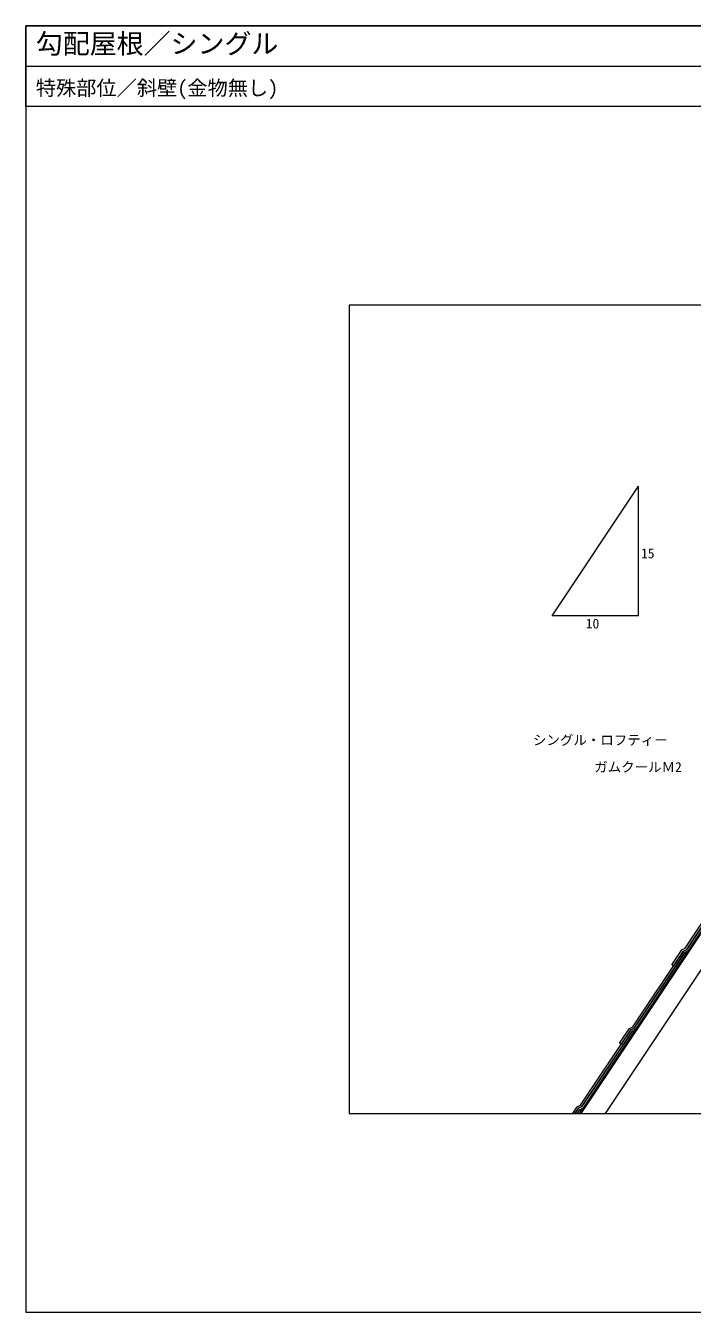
# Model space of a CAD drawing. Units: millimetres, scale not verified. Extents: x -1380 to 1380, y -955 to 955.
# Drawn here: x -1380 to -390, y -955 to 955 of the extents above; entities that cross this region are included whole.
import ezdxf
from ezdxf.enums import TextEntityAlignment as Align

# ---------------------------------------------------------------- set-up
doc = ezdxf.new("R2010")
doc.units = ezdxf.units.MM
doc.header["$LTSCALE"] = 3
for name, color, linetype, lineweight in [('0-0_0', 7, 'Continuous', 18), ('0-1_KUTAI', 3, 'Continuous', 18), ('0-2_MOJI', 7, 'Continuous', 18), ('0-3_single', 6, 'Continuous', 18), ('0-4_BOUSUI', 1, 'Continuous', 18), ('0-B_WAKU', 7, 'Continuous', 18)]:
    doc.layers.add(name, color=color, linetype=linetype, lineweight=lineweight)
doc.styles.add('ＭＳ ゴシック', font='')
doc.styles.get('ＭＳ ゴシック').set_extended_font_data('MS Gothic')

msp = doc.modelspace()

# ---------------------------------------------------------------- linework, layer by layer
at = {"layer": '0-0_0'}
msp.add_line((-1379.957, 895.031), (1380.043, 895.031), dxfattribs=at)
at = {"layer": '0-1_KUTAI'}
for points in [[(400.043, 270.181), (85.085, 301.677), (-556.012, -659.969)], [(400.043, 240.031), (100.043, 270.031), (-519.957, -659.969)]]:
    msp.add_lwpolyline(points, dxfattribs=at)
at = {"layer": '0-2_MOJI'}
for p, q in [((-598.49, 78.842), (-470.111, 271.41)), ((-470.111, 78.842), (-470.111, 271.41)), ((-470.111, 78.842), (-598.49, 78.842))]:
    msp.add_line(p, q, dxfattribs=at)
at = {"layer": '0-3_single'}
for points in [[(-244.493, -189.985), (-319.461, -302.437), (-324.48, -304.919), (-399.032, -416.747), (-404.052, -419.229), (-418.336, -440.655), (-420.665, -439.101), (-405.966, -417.052), (-400.946, -414.57), (-326.394, -302.742), (-321.374, -300.26), (-246.822, -188.432)], [(-322.151, -306.473), (-397.119, -418.924), (-402.139, -421.406), (-476.69, -533.234), (-481.71, -535.716), (-495.994, -557.142), (-498.324, -555.588), (-483.624, -533.539), (-478.604, -531.057), (-404.052, -419.229), (-399.032, -416.747), (-324.48, -304.919)]]:
    msp.add_lwpolyline(points, close=True, dxfattribs=at)
for points in [[(-567.911, -659.969), (-561.282, -650.026), (-556.262, -647.544), (-481.71, -535.716), (-476.69, -533.234), (-402.139, -421.406), (-399.809, -422.96), (-474.777, -535.411), (-479.797, -537.893), (-554.348, -649.721), (-559.368, -652.203), (-564.545, -659.969)], [(-564.545, -659.969), (-559.368, -652.203), (-554.348, -649.721), (-479.797, -537.893), (-477.467, -539.447), (-552.435, -651.898), (-557.455, -654.38), (-561.18, -659.969)], [(-561.18, -659.969), (-557.455, -654.38), (-555.125, -655.934), (-557.815, -659.969)]]:
    msp.add_lwpolyline(points, dxfattribs=at)
at = {"layer": '0-4_BOUSUI'}
msp.add_lwpolyline([(425.271, 271.577), (300.825, 284.022), (295.991, 284.077), (293.331, 283.364), (240.813, 288.616), (238.082, 287.884), (84.337, 303.259), (-557.815, -659.969)], dxfattribs=at)
at = {"layer": '0-B_WAKU'}
for points in [[(-1379.957, -954.969), (1380.043, -954.969), (1380.043, 955.031), (-1379.957, 955.031)], [(1380.043, 835.031), (-1379.957, 835.031), (-1379.957, 955.031), (1380.043, 955.031)], [(-899.957, -659.969), (900.043, -659.969), (900.043, 540.031), (-899.957, 540.031)]]:
    msp.add_lwpolyline(points, close=True, dxfattribs=at)

# ---------------------------------------------------------------- texts
at = {"layer": '0-2_MOJI', "style": 'ＭＳ ゴシック'}
for s, p in [('15', (-466.473, 160.014)), ('10', (-548.45, 55.773)), ('シングル・ロフティー', (-626.961, -117.214)), ('ガムクールＭ2', (-535.996, -157.214))]:
    msp.add_text(s, height=14.66, dxfattribs=at).set_placement(p, align=Align.BOTTOM_LEFT)
at = {"layer": '0-B_WAKU', "style": 'ＭＳ ゴシック'}
for s, height, p in [('勾配屋根／シングル', 29.33, (-1364.957, 905.031)), ('特殊部位／斜壁(金物無し)', 21.99, (-1364.957, 845.031))]:
    msp.add_text(s, height=height, dxfattribs=at).set_placement(p, align=Align.BOTTOM_LEFT)

doc.saveas('drawing.dxf')
